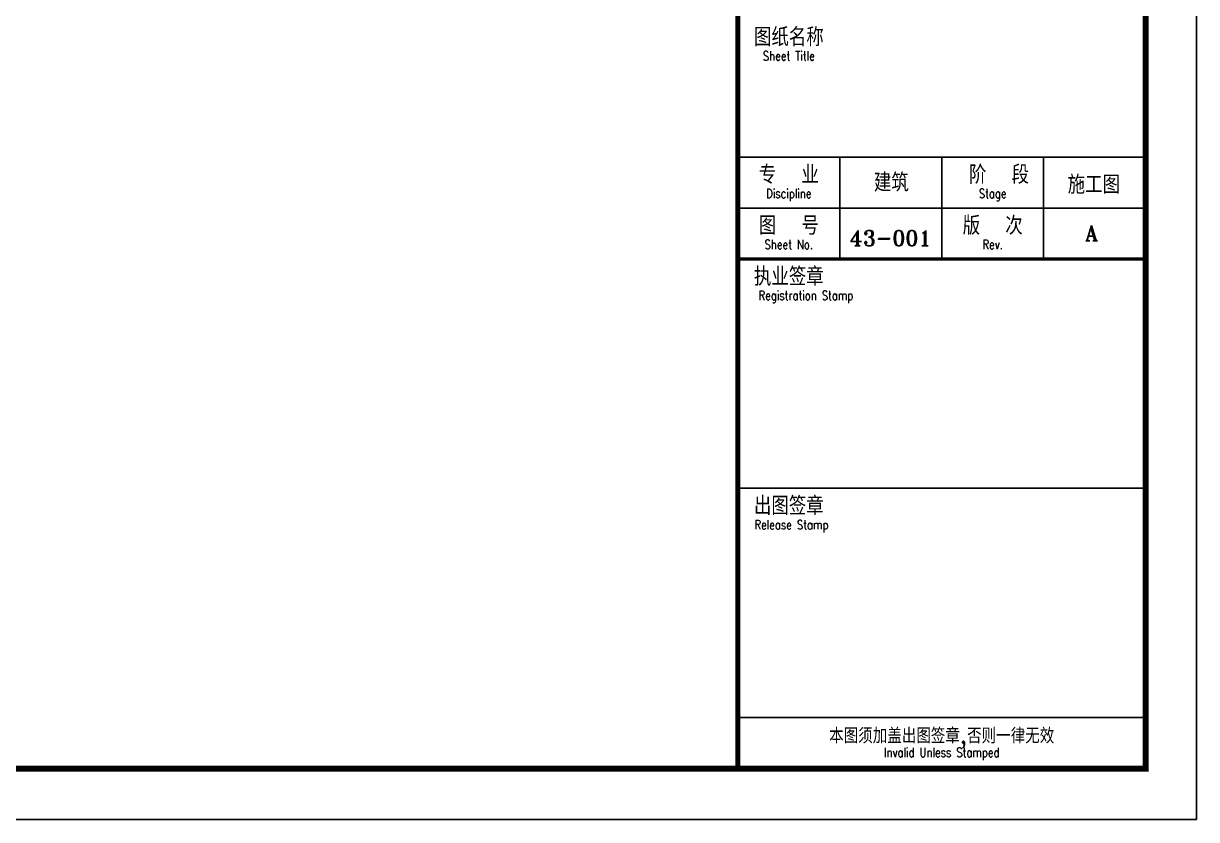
# Model space of a CAD drawing. Header units: millimetres. Extents: x -13830 to 215738, y -24143 to 193994.
# Drawn here: x 128539 to 140048, y 43957 to 51768 of the extents above; entities that cross this region are included whole.
import ezdxf
from ezdxf.enums import TextEntityAlignment as Align

# ---------------------------------------------------------------- set-up
doc = ezdxf.new("R2010")
doc.units = ezdxf.units.MM
doc.header["$LTSCALE"] = 100
doc.layers.get('0').update_dxf_attribs({"linetype": 'CONTINUOUS'})
doc.layers.add('TK HAHA', color=1, linetype='CONTINUOUS')
doc.layers.add('图框', color=7, linetype='CONTINUOUS')
doc.styles.add('TKZ1_tjhts.shx', font='tjromant.shx', dxfattribs={"bigfont": 'tjhts.shx'})
doc.styles.add('TKZ2_tjkts.shx', font='tjromant.shx', dxfattribs={"bigfont": 'tjkts.shx'})

# ---------------------------------------------------------------- blocks, each defined once
blk = doc.blocks.new('建筑类图框_A2')
for p, q in [((504, 130), (584, 130)), ((524, 130), (524, 110)), ((544, 130), (544, 110)), ((564, 130), (564, 110)), ((504, 120), (584, 120)), ((504, 65), (584, 65)), ((504, 20), (584, 20))]:
    blk.add_line(p, q)
for points, const_width in [([(504, 410), (504, 10)], 1), ([(504, 110), (584, 110)], 0.6)]:
    blk.add_lwpolyline(points, dxfattribs=dict(const_width=const_width))
at = {"layer": '图框'}
for p, q in [((594, 0), (594, 420)), ((0, 0), (594, 0))]:
    blk.add_line(p, q, dxfattribs=at)
at = {"layer": '图框', "const_width": 1.2}
blk.add_lwpolyline([(584, 410), (25, 410), (25, 10), (584, 10)], close=True, dxfattribs=at)
at = {"style": 'TKZ2_tjkts.shx'}
for s, height, p in [('图纸名称', 3.6, (514, 153.55)), ('专  业', 3.6, (514, 126.55)), (' 阶  段', 3.6, (554, 126.55)), ('图  号', 3.6, (514, 116.55)), ('版  次', 3.6, (554, 116.55)), ('执业签章', 3.6, (514, 106.55)), ('出图签章', 3.6, (514, 61.55)), ('本图须加盖出图签章,否则一律无效', 3, (544, 16.43))]:
    blk.add_text(s, height=height, dxfattribs=at).set_placement(p, align=Align.MIDDLE_CENTER)
at = {"style": 'TKZ2_tjkts.shx', "width": 0.8}
for s, p in [('Sheet Title', (514, 149.85)), ('Discipline', (514, 122.85)), ('Stage', (554, 122.85)), ('Sheet No.', (514, 112.85)), ('Rev.', (554, 112.85)), ('Registration Stamp', (517.35, 102.85)), ('Release Stamp', (514.51, 57.85)), ('Invalid Unless Stamped', (544, 13.17))]:
    blk.add_text(s, height=1.8, dxfattribs=at).set_placement(p, align=Align.MIDDLE_CENTER)
at = {"style": 'TKZ1_tjhts.shx', "flags": 1}
for tag, p in [('CLIENT', (544, 391.5)), ('PROJETNAME', (544, 295.01)), ('SHEETTITLE', (544, 138.31))]:
    blk.add_attdef(tag, text='', height=5, dxfattribs=at).set_placement(p, align=Align.MIDDLE_CENTER)
at = {"style": 'TKZ1_tjhts.shx'}
for tag, height, p in [('SUB-PROJECT', 3.6, (554, 282)), ('SPRONO', 3, (573.85, 271.46)), ('DISLIN', 3.6, (534.11, 125.02)), ('STAGE', 3.6, (573.85, 124.59)), ('SHENO', 3, (533.97, 114.1)), ('REV', 3, (573.42, 115.09))]:
    blk.add_attdef(tag, text='', height=height, dxfattribs=at).set_placement(p, align=Align.MIDDLE_CENTER)
at = {"style": 'TKZ1_tjhts.shx', "width": 0.6}
blk.add_attdef('PRONO', text='', height=3, dxfattribs=at).set_placement((534.12, 271.77), align=Align.MIDDLE_CENTER)

msp = doc.modelspace()

# ---------------------------------------------------------------- linework, layer by layer
at = {"layer": 'TK HAHA', "color": 1}
msp.add_lwpolyline([(140048.2, 43957.2), (110348.2, 43957.2), (110348.2, 64957.2), (140048.2, 64957.2)], close=True, dxfattribs=at)

# ---------------------------------------------------------------- block references
at = {"layer": '图框'}
ref = msp.add_blockref('建筑类图框_A2', (110348.2, 43957.2), dxfattribs=dict(at, xscale=50, yscale=50, zscale=50))
ref.add_attrib('DISLIN', '建筑', dxfattribs={"layer": '0', "height": 180, "style": 'TKZ1_tjhts.shx'}).set_placement((137053.9, 50208), align=Align.MIDDLE_CENTER)
ref.add_attrib('SHENO', '43-001', dxfattribs={"layer": '0', "height": 150, "style": 'TKZ1_tjhts.shx'}).set_placement((137046.8, 49662.1), align=Align.MIDDLE_CENTER)
ref.add_attrib('STAGE', '施工图', dxfattribs={"layer": '0', "height": 180, "style": 'TKZ1_tjhts.shx'}).set_placement((139040.5, 50186.7), align=Align.MIDDLE_CENTER)
ref.add_attrib('REV', 'A', dxfattribs={"layer": '0', "height": 150, "style": 'TKZ1_tjhts.shx'}).set_placement((139019.2, 49711.7), align=Align.MIDDLE_CENTER)

doc.saveas('drawing.dxf')
